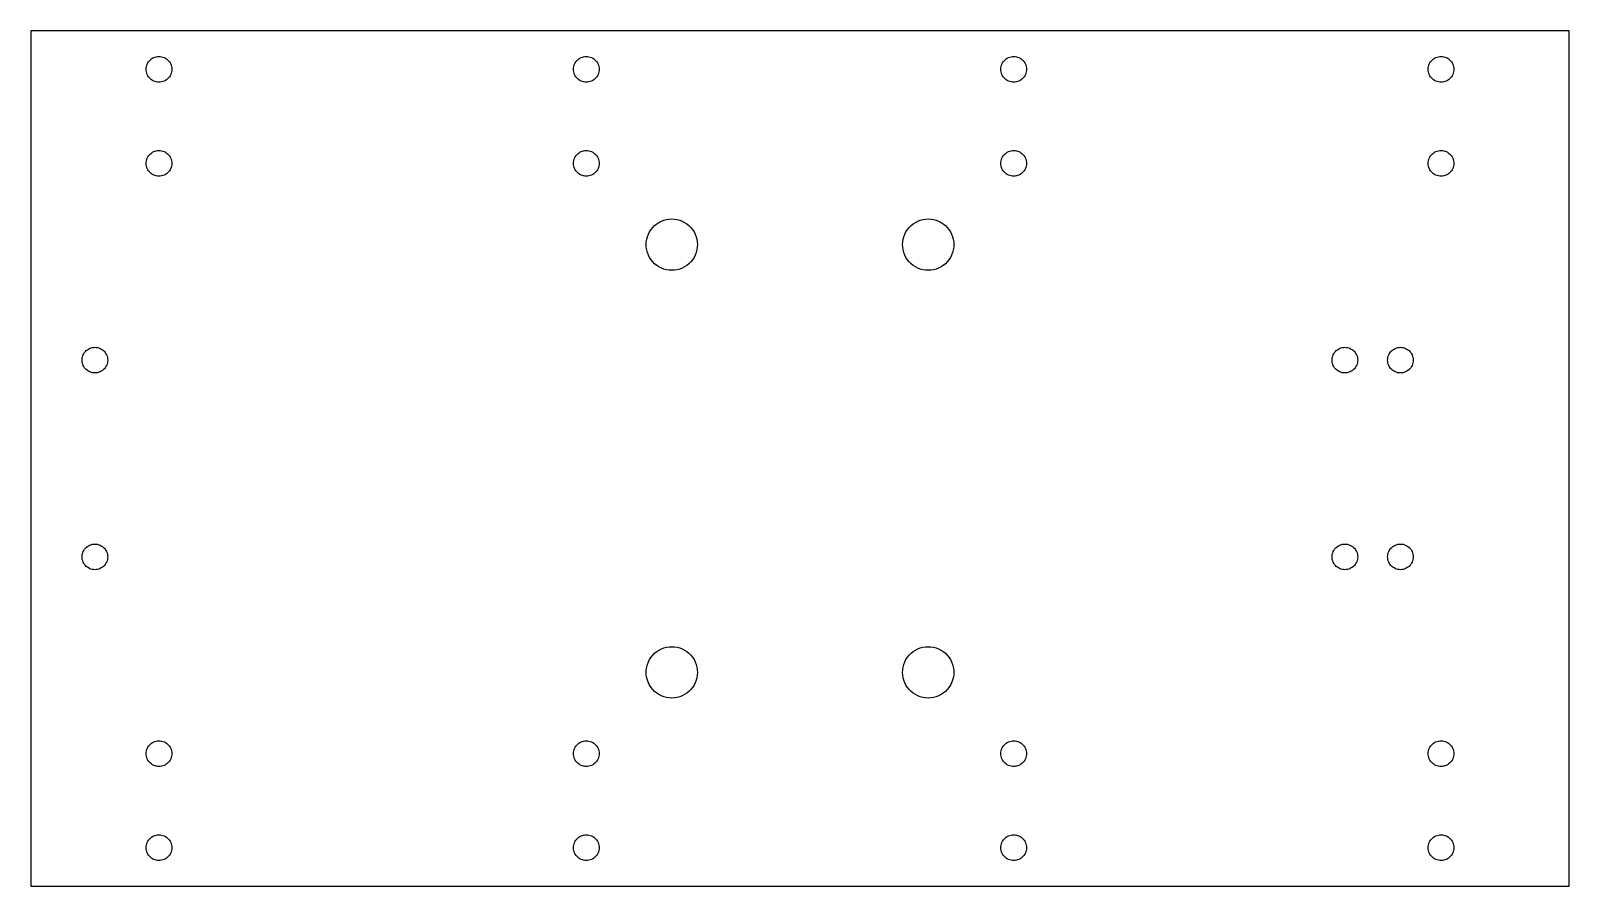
# Model space of a CAD drawing. Extents: x -180 to 180, y -100 to 100.
import ezdxf

# ---------------------------------------------------------------- set-up
doc = ezdxf.new("R2010")
doc.units = 0
doc.layers.get('0').update_dxf_attribs({"linetype": 'CONTINUOUS'})

msp = doc.modelspace()

# ---------------------------------------------------------------- linework, layer by layer
for points in [[(180, 100), (-180, 100), (-180, -100), (180, -100)], [(-150.314, 88.0164), (-150.624, 88.0656), (-150.927, 88.1468), (-151.22, 88.2594), (-151.5, 88.4019), (-151.763, 88.5729), (-152.007, 88.7706), (-152.229, 88.9926), (-152.427, 89.2366), (-152.598, 89.5), (-152.741, 89.7798), (-152.853, 90.0729), (-152.934, 90.3763), (-152.984, 90.6864), (-153, 91), (-152.984, 91.3136), (-152.934, 91.6237), (-152.853, 91.9271), (-152.741, 92.2202), (-152.598, 92.5), (-152.427, 92.7634), (-152.229, 93.0074), (-152.007, 93.2294), (-151.763, 93.4271), (-151.5, 93.5981), (-151.22, 93.7406), (-150.927, 93.8532), (-150.624, 93.9344), (-150.314, 93.9836), (-150, 94), (-149.686, 93.9836), (-149.376, 93.9344), (-149.073, 93.8532), (-148.78, 93.7406), (-148.5, 93.5981), (-148.237, 93.4271), (-147.993, 93.2294), (-147.771, 93.0074), (-147.573, 92.7634), (-147.402, 92.5), (-147.259, 92.2202), (-147.147, 91.9271), (-147.066, 91.6237), (-147.016, 91.3136), (-147, 91), (-147.016, 90.6864), (-147.066, 90.3763), (-147.147, 90.0729), (-147.259, 89.7798), (-147.402, 89.5), (-147.573, 89.2366), (-147.771, 88.9926), (-147.993, 88.7706), (-148.237, 88.5729), (-148.5, 88.4019), (-148.78, 88.2594), (-149.073, 88.1468), (-149.376, 88.0656), (-149.686, 88.0164), (-150, 88)], [(-50.3136, 88.0164), (-50.6237, 88.0656), (-50.9271, 88.1468), (-51.2202, 88.2594), (-51.5, 88.4019), (-51.7634, 88.5729), (-52.0074, 88.7706), (-52.2294, 88.9926), (-52.4271, 89.2366), (-52.5981, 89.5), (-52.7406, 89.7798), (-52.8532, 90.0729), (-52.9344, 90.3763), (-52.9836, 90.6864), (-53, 91), (-52.9836, 91.3136), (-52.9344, 91.6237), (-52.8532, 91.9271), (-52.7406, 92.2202), (-52.5981, 92.5), (-52.4271, 92.7634), (-52.2294, 93.0074), (-52.0074, 93.2294), (-51.7634, 93.4271), (-51.5, 93.5981), (-51.2202, 93.7406), (-50.9271, 93.8532), (-50.6237, 93.9344), (-50.3136, 93.9836), (-50, 94), (-49.6864, 93.9836), (-49.3763, 93.9344), (-49.0729, 93.8532), (-48.7798, 93.7406), (-48.5, 93.5981), (-48.2366, 93.4271), (-47.9926, 93.2294), (-47.7706, 93.0074), (-47.5729, 92.7634), (-47.4019, 92.5), (-47.2594, 92.2202), (-47.1468, 91.9271), (-47.0656, 91.6237), (-47.0164, 91.3136), (-47, 91), (-47.0164, 90.6864), (-47.0656, 90.3763), (-47.1468, 90.0729), (-47.2594, 89.7798), (-47.4019, 89.5), (-47.5729, 89.2366), (-47.7706, 88.9926), (-47.9926, 88.7706), (-48.2366, 88.5729), (-48.5, 88.4019), (-48.7798, 88.2594), (-49.0729, 88.1468), (-49.3763, 88.0656), (-49.6864, 88.0164), (-50, 88)], [(49.6864, 88.0164), (49.3763, 88.0656), (49.0729, 88.1468), (48.7798, 88.2594), (48.5, 88.4019), (48.2366, 88.5729), (47.9926, 88.7706), (47.7706, 88.9926), (47.5729, 89.2366), (47.4019, 89.5), (47.2594, 89.7798), (47.1468, 90.0729), (47.0656, 90.3763), (47.0164, 90.6864), (47, 91), (47.0164, 91.3136), (47.0656, 91.6237), (47.1468, 91.9271), (47.2594, 92.2202), (47.4019, 92.5), (47.5729, 92.7634), (47.7706, 93.0074), (47.9926, 93.2294), (48.2366, 93.4271), (48.5, 93.5981), (48.7798, 93.7406), (49.0729, 93.8532), (49.3763, 93.9344), (49.6864, 93.9836), (50, 94), (50.3136, 93.9836), (50.6237, 93.9344), (50.9271, 93.8532), (51.2202, 93.7406), (51.5, 93.5981), (51.7634, 93.4271), (52.0074, 93.2294), (52.2294, 93.0074), (52.4271, 92.7634), (52.5981, 92.5), (52.7406, 92.2202), (52.8532, 91.9271), (52.9344, 91.6237), (52.9836, 91.3136), (53, 91), (52.9836, 90.6864), (52.9344, 90.3763), (52.8532, 90.0729), (52.7406, 89.7798), (52.5981, 89.5), (52.4271, 89.2366), (52.2294, 88.9926), (52.0074, 88.7706), (51.7634, 88.5729), (51.5, 88.4019), (51.2202, 88.2594), (50.9271, 88.1468), (50.6237, 88.0656), (50.3136, 88.0164), (50, 88)], [(149.686, 88.0164), (149.376, 88.0656), (149.073, 88.1468), (148.78, 88.2594), (148.5, 88.4019), (148.237, 88.5729), (147.993, 88.7706), (147.771, 88.9926), (147.573, 89.2366), (147.402, 89.5), (147.259, 89.7798), (147.147, 90.0729), (147.066, 90.3763), (147.016, 90.6864), (147, 91), (147.016, 91.3136), (147.066, 91.6237), (147.147, 91.9271), (147.259, 92.2202), (147.402, 92.5), (147.573, 92.7634), (147.771, 93.0074), (147.993, 93.2294), (148.237, 93.4271), (148.5, 93.5981), (148.78, 93.7406), (149.073, 93.8532), (149.376, 93.9344), (149.686, 93.9836), (150, 94), (150.314, 93.9836), (150.624, 93.9344), (150.927, 93.8532), (151.22, 93.7406), (151.5, 93.5981), (151.763, 93.4271), (152.007, 93.2294), (152.229, 93.0074), (152.427, 92.7634), (152.598, 92.5), (152.741, 92.2202), (152.853, 91.9271), (152.934, 91.6237), (152.984, 91.3136), (153, 91), (152.984, 90.6864), (152.934, 90.3763), (152.853, 90.0729), (152.741, 89.7798), (152.598, 89.5), (152.427, 89.2366), (152.229, 88.9926), (152.007, 88.7706), (151.763, 88.5729), (151.5, 88.4019), (151.22, 88.2594), (150.927, 88.1468), (150.624, 88.0656), (150.314, 88.0164), (150, 88)], [(-150.314, 66.0164), (-150.624, 66.0656), (-150.927, 66.1468), (-151.22, 66.2594), (-151.5, 66.4019), (-151.763, 66.5729), (-152.007, 66.7706), (-152.229, 66.9926), (-152.427, 67.2366), (-152.598, 67.5), (-152.741, 67.7798), (-152.853, 68.0729), (-152.934, 68.3763), (-152.984, 68.6864), (-153, 69), (-152.984, 69.3136), (-152.934, 69.6237), (-152.853, 69.9271), (-152.741, 70.2202), (-152.598, 70.5), (-152.427, 70.7634), (-152.229, 71.0074), (-152.007, 71.2294), (-151.763, 71.4271), (-151.5, 71.5981), (-151.22, 71.7406), (-150.927, 71.8532), (-150.624, 71.9344), (-150.314, 71.9836), (-150, 72), (-149.686, 71.9836), (-149.376, 71.9344), (-149.073, 71.8532), (-148.78, 71.7406), (-148.5, 71.5981), (-148.237, 71.4271), (-147.993, 71.2294), (-147.771, 71.0074), (-147.573, 70.7634), (-147.402, 70.5), (-147.259, 70.2202), (-147.147, 69.9271), (-147.066, 69.6237), (-147.016, 69.3136), (-147, 69), (-147.016, 68.6864), (-147.066, 68.3763), (-147.147, 68.0729), (-147.259, 67.7798), (-147.402, 67.5), (-147.573, 67.2366), (-147.771, 66.9926), (-147.993, 66.7706), (-148.237, 66.5729), (-148.5, 66.4019), (-148.78, 66.2594), (-149.073, 66.1468), (-149.376, 66.0656), (-149.686, 66.0164), (-150, 66)], [(-50.3136, 66.0164), (-50.6237, 66.0656), (-50.9271, 66.1468), (-51.2202, 66.2594), (-51.5, 66.4019), (-51.7634, 66.5729), (-52.0074, 66.7706), (-52.2294, 66.9926), (-52.4271, 67.2366), (-52.5981, 67.5), (-52.7406, 67.7798), (-52.8532, 68.0729), (-52.9344, 68.3763), (-52.9836, 68.6864), (-53, 69), (-52.9836, 69.3136), (-52.9344, 69.6237), (-52.8532, 69.9271), (-52.7406, 70.2202), (-52.5981, 70.5), (-52.4271, 70.7634), (-52.2294, 71.0074), (-52.0074, 71.2294), (-51.7634, 71.4271), (-51.5, 71.5981), (-51.2202, 71.7406), (-50.9271, 71.8532), (-50.6237, 71.9344), (-50.3136, 71.9836), (-50, 72), (-49.6864, 71.9836), (-49.3763, 71.9344), (-49.0729, 71.8532), (-48.7798, 71.7406), (-48.5, 71.5981), (-48.2366, 71.4271), (-47.9926, 71.2294), (-47.7706, 71.0074), (-47.5729, 70.7634), (-47.4019, 70.5), (-47.2594, 70.2202), (-47.1468, 69.9271), (-47.0656, 69.6237), (-47.0164, 69.3136), (-47, 69), (-47.0164, 68.6864), (-47.0656, 68.3763), (-47.1468, 68.0729), (-47.2594, 67.7798), (-47.4019, 67.5), (-47.5729, 67.2366), (-47.7706, 66.9926), (-47.9926, 66.7706), (-48.2366, 66.5729), (-48.5, 66.4019), (-48.7798, 66.2594), (-49.0729, 66.1468), (-49.3763, 66.0656), (-49.6864, 66.0164), (-50, 66)], [(49.6864, 66.0164), (49.3763, 66.0656), (49.0729, 66.1468), (48.7798, 66.2594), (48.5, 66.4019), (48.2366, 66.5729), (47.9926, 66.7706), (47.7706, 66.9926), (47.5729, 67.2366), (47.4019, 67.5), (47.2594, 67.7798), (47.1468, 68.0729), (47.0656, 68.3763), (47.0164, 68.6864), (47, 69), (47.0164, 69.3136), (47.0656, 69.6237), (47.1468, 69.9271), (47.2594, 70.2202), (47.4019, 70.5), (47.5729, 70.7634), (47.7706, 71.0074), (47.9926, 71.2294), (48.2366, 71.4271), (48.5, 71.5981), (48.7798, 71.7406), (49.0729, 71.8532), (49.3763, 71.9344), (49.6864, 71.9836), (50, 72), (50.3136, 71.9836), (50.6237, 71.9344), (50.9271, 71.8532), (51.2202, 71.7406), (51.5, 71.5981), (51.7634, 71.4271), (52.0074, 71.2294), (52.2294, 71.0074), (52.4271, 70.7634), (52.5981, 70.5), (52.7406, 70.2202), (52.8532, 69.9271), (52.9344, 69.6237), (52.9836, 69.3136), (53, 69), (52.9836, 68.6864), (52.9344, 68.3763), (52.8532, 68.0729), (52.7406, 67.7798), (52.5981, 67.5), (52.4271, 67.2366), (52.2294, 66.9926), (52.0074, 66.7706), (51.7634, 66.5729), (51.5, 66.4019), (51.2202, 66.2594), (50.9271, 66.1468), (50.6237, 66.0656), (50.3136, 66.0164), (50, 66)], [(149.686, 66.0164), (149.376, 66.0656), (149.073, 66.1468), (148.78, 66.2594), (148.5, 66.4019), (148.237, 66.5729), (147.993, 66.7706), (147.771, 66.9926), (147.573, 67.2366), (147.402, 67.5), (147.259, 67.7798), (147.147, 68.0729), (147.066, 68.3763), (147.016, 68.6864), (147, 69), (147.016, 69.3136), (147.066, 69.6237), (147.147, 69.9271), (147.259, 70.2202), (147.402, 70.5), (147.573, 70.7634), (147.771, 71.0074), (147.993, 71.2294), (148.237, 71.4271), (148.5, 71.5981), (148.78, 71.7406), (149.073, 71.8532), (149.376, 71.9344), (149.686, 71.9836), (150, 72), (150.314, 71.9836), (150.624, 71.9344), (150.927, 71.8532), (151.22, 71.7406), (151.5, 71.5981), (151.763, 71.4271), (152.007, 71.2294), (152.229, 71.0074), (152.427, 70.7634), (152.598, 70.5), (152.741, 70.2202), (152.853, 69.9271), (152.934, 69.6237), (152.984, 69.3136), (153, 69), (152.984, 68.6864), (152.934, 68.3763), (152.853, 68.0729), (152.741, 67.7798), (152.598, 67.5), (152.427, 67.2366), (152.229, 66.9926), (152.007, 66.7706), (151.763, 66.5729), (151.5, 66.4019), (151.22, 66.2594), (150.927, 66.1468), (150.624, 66.0656), (150.314, 66.0164), (150, 66)], [(-30.6272, 44.0329), (-31.2475, 44.1311), (-31.8541, 44.2937), (-32.4404, 44.5187), (-33, 44.8038), (-33.5267, 45.1459), (-34.0148, 45.5411), (-34.4589, 45.9852), (-34.8541, 46.4733), (-35.1962, 47), (-35.4813, 47.5596), (-35.7063, 48.1459), (-35.8689, 48.7525), (-35.9671, 49.3728), (-36, 50), (-35.9671, 50.6272), (-35.8689, 51.2475), (-35.7063, 51.8541), (-35.4813, 52.4404), (-35.1962, 53), (-34.8541, 53.5267), (-34.4589, 54.0148), (-34.0148, 54.4589), (-33.5267, 54.8541), (-33, 55.1962), (-32.4404, 55.4813), (-31.8541, 55.7063), (-31.2475, 55.8689), (-30.6272, 55.9671), (-30, 56), (-29.3728, 55.9671), (-28.7525, 55.8689), (-28.1459, 55.7063), (-27.5596, 55.4813), (-27, 55.1962), (-26.4733, 54.8541), (-25.9852, 54.4589), (-25.5411, 54.0148), (-25.1459, 53.5267), (-24.8038, 53), (-24.5187, 52.4404), (-24.2937, 51.8541), (-24.1311, 51.2475), (-24.0329, 50.6272), (-24, 50), (-24.0329, 49.3728), (-24.1311, 48.7525), (-24.2937, 48.1459), (-24.5187, 47.5596), (-24.8038, 47), (-25.1459, 46.4733), (-25.5411, 45.9852), (-25.9852, 45.5411), (-26.4733, 45.1459), (-27, 44.8038), (-27.5596, 44.5187), (-28.1459, 44.2937), (-28.7525, 44.1311), (-29.3728, 44.0329), (-30, 44)], [(29.3728, 44.0329), (28.7525, 44.1311), (28.1459, 44.2937), (27.5596, 44.5187), (27, 44.8038), (26.4733, 45.1459), (25.9852, 45.5411), (25.5411, 45.9852), (25.1459, 46.4733), (24.8038, 47), (24.5187, 47.5596), (24.2937, 48.1459), (24.1311, 48.7525), (24.0329, 49.3728), (24, 50), (24.0329, 50.6272), (24.1311, 51.2475), (24.2937, 51.8541), (24.5187, 52.4404), (24.8038, 53), (25.1459, 53.5267), (25.5411, 54.0148), (25.9852, 54.4589), (26.4733, 54.8541), (27, 55.1962), (27.5596, 55.4813), (28.1459, 55.7063), (28.7525, 55.8689), (29.3728, 55.9671), (30, 56), (30.6272, 55.9671), (31.2475, 55.8689), (31.8541, 55.7063), (32.4404, 55.4813), (33, 55.1962), (33.5267, 54.8541), (34.0148, 54.4589), (34.4589, 54.0148), (34.8541, 53.5267), (35.1962, 53), (35.4813, 52.4404), (35.7063, 51.8541), (35.8689, 51.2475), (35.9671, 50.6272), (36, 50), (35.9671, 49.3728), (35.8689, 48.7525), (35.7063, 48.1459), (35.4813, 47.5596), (35.1962, 47), (34.8541, 46.4733), (34.4589, 45.9852), (34.0148, 45.5411), (33.5267, 45.1459), (33, 44.8038), (32.4404, 44.5187), (31.8541, 44.2937), (31.2475, 44.1311), (30.6272, 44.0329), (30, 44)], [(-165.314, 20.0164), (-165.624, 20.0656), (-165.927, 20.1468), (-166.22, 20.2594), (-166.5, 20.4019), (-166.763, 20.5729), (-167.007, 20.7706), (-167.229, 20.9926), (-167.427, 21.2366), (-167.598, 21.5), (-167.741, 21.7798), (-167.853, 22.0729), (-167.934, 22.3763), (-167.984, 22.6864), (-168, 23), (-167.984, 23.3136), (-167.934, 23.6237), (-167.853, 23.9271), (-167.741, 24.2202), (-167.598, 24.5), (-167.427, 24.7634), (-167.229, 25.0074), (-167.007, 25.2294), (-166.763, 25.4271), (-166.5, 25.5981), (-166.22, 25.7406), (-165.927, 25.8532), (-165.624, 25.9344), (-165.314, 25.9836), (-165, 26), (-164.686, 25.9836), (-164.376, 25.9344), (-164.073, 25.8532), (-163.78, 25.7406), (-163.5, 25.5981), (-163.237, 25.4271), (-162.993, 25.2294), (-162.771, 25.0074), (-162.573, 24.7634), (-162.402, 24.5), (-162.259, 24.2202), (-162.147, 23.9271), (-162.066, 23.6237), (-162.016, 23.3136), (-162, 23), (-162.016, 22.6864), (-162.066, 22.3763), (-162.147, 22.0729), (-162.259, 21.7798), (-162.402, 21.5), (-162.573, 21.2366), (-162.771, 20.9926), (-162.993, 20.7706), (-163.237, 20.5729), (-163.5, 20.4019), (-163.78, 20.2594), (-164.073, 20.1468), (-164.376, 20.0656), (-164.686, 20.0164), (-165, 20)], [(127.186, 20.0164), (126.876, 20.0656), (126.573, 20.1468), (126.28, 20.2594), (126, 20.4019), (125.737, 20.5729), (125.493, 20.7706), (125.271, 20.9926), (125.073, 21.2366), (124.902, 21.5), (124.759, 21.7798), (124.647, 22.0729), (124.566, 22.3763), (124.516, 22.6864), (124.5, 23), (124.516, 23.3136), (124.566, 23.6237), (124.647, 23.9271), (124.759, 24.2202), (124.902, 24.5), (125.073, 24.7634), (125.271, 25.0074), (125.493, 25.2294), (125.737, 25.4271), (126, 25.5981), (126.28, 25.7406), (126.573, 25.8532), (126.876, 25.9344), (127.186, 25.9836), (127.5, 26), (127.814, 25.9836), (128.124, 25.9344), (128.427, 25.8532), (128.72, 25.7406), (129, 25.5981), (129.263, 25.4271), (129.507, 25.2294), (129.729, 25.0074), (129.927, 24.7634), (130.098, 24.5), (130.241, 24.2202), (130.353, 23.9271), (130.434, 23.6237), (130.484, 23.3136), (130.5, 23), (130.484, 22.6864), (130.434, 22.3763), (130.353, 22.0729), (130.241, 21.7798), (130.098, 21.5), (129.927, 21.2366), (129.729, 20.9926), (129.507, 20.7706), (129.263, 20.5729), (129, 20.4019), (128.72, 20.2594), (128.427, 20.1468), (128.124, 20.0656), (127.814, 20.0164), (127.5, 20)], [(140.186, 20.0164), (139.876, 20.0656), (139.573, 20.1468), (139.28, 20.2594), (139, 20.4019), (138.737, 20.5729), (138.493, 20.7706), (138.271, 20.9926), (138.073, 21.2366), (137.902, 21.5), (137.759, 21.7798), (137.647, 22.0729), (137.566, 22.3763), (137.516, 22.6864), (137.5, 23), (137.516, 23.3136), (137.566, 23.6237), (137.647, 23.9271), (137.759, 24.2202), (137.902, 24.5), (138.073, 24.7634), (138.271, 25.0074), (138.493, 25.2294), (138.737, 25.4271), (139, 25.5981), (139.28, 25.7406), (139.573, 25.8532), (139.876, 25.9344), (140.186, 25.9836), (140.5, 26), (140.814, 25.9836), (141.124, 25.9344), (141.427, 25.8532), (141.72, 25.7406), (142, 25.5981), (142.263, 25.4271), (142.507, 25.2294), (142.729, 25.0074), (142.927, 24.7634), (143.098, 24.5), (143.241, 24.2202), (143.353, 23.9271), (143.434, 23.6237), (143.484, 23.3136), (143.5, 23), (143.484, 22.6864), (143.434, 22.3763), (143.353, 22.0729), (143.241, 21.7798), (143.098, 21.5), (142.927, 21.2366), (142.729, 20.9926), (142.507, 20.7706), (142.263, 20.5729), (142, 20.4019), (141.72, 20.2594), (141.427, 20.1468), (141.124, 20.0656), (140.814, 20.0164), (140.5, 20)], [(-165.314, -25.9836), (-165.624, -25.9344), (-165.927, -25.8532), (-166.22, -25.7406), (-166.5, -25.5981), (-166.763, -25.4271), (-167.007, -25.2294), (-167.229, -25.0074), (-167.427, -24.7634), (-167.598, -24.5), (-167.741, -24.2202), (-167.853, -23.9271), (-167.934, -23.6237), (-167.984, -23.3136), (-168, -23), (-167.984, -22.6864), (-167.934, -22.3763), (-167.853, -22.0729), (-167.741, -21.7798), (-167.598, -21.5), (-167.427, -21.2366), (-167.229, -20.9926), (-167.007, -20.7706), (-166.763, -20.5729), (-166.5, -20.4019), (-166.22, -20.2594), (-165.927, -20.1468), (-165.624, -20.0656), (-165.314, -20.0164), (-165, -20), (-164.686, -20.0164), (-164.376, -20.0656), (-164.073, -20.1468), (-163.78, -20.2594), (-163.5, -20.4019), (-163.237, -20.5729), (-162.993, -20.7706), (-162.771, -20.9926), (-162.573, -21.2366), (-162.402, -21.5), (-162.259, -21.7798), (-162.147, -22.0729), (-162.066, -22.3763), (-162.016, -22.6864), (-162, -23), (-162.016, -23.3136), (-162.066, -23.6237), (-162.147, -23.9271), (-162.259, -24.2202), (-162.402, -24.5), (-162.573, -24.7634), (-162.771, -25.0074), (-162.993, -25.2294), (-163.237, -25.4271), (-163.5, -25.5981), (-163.78, -25.7406), (-164.073, -25.8532), (-164.376, -25.9344), (-164.686, -25.9836), (-165, -26)], [(127.186, -25.9836), (126.876, -25.9344), (126.573, -25.8532), (126.28, -25.7406), (126, -25.5981), (125.737, -25.4271), (125.493, -25.2294), (125.271, -25.0074), (125.073, -24.7634), (124.902, -24.5), (124.759, -24.2202), (124.647, -23.9271), (124.566, -23.6237), (124.516, -23.3136), (124.5, -23), (124.516, -22.6864), (124.566, -22.3763), (124.647, -22.0729), (124.759, -21.7798), (124.902, -21.5), (125.073, -21.2366), (125.271, -20.9926), (125.493, -20.7706), (125.737, -20.5729), (126, -20.4019), (126.28, -20.2594), (126.573, -20.1468), (126.876, -20.0656), (127.186, -20.0164), (127.5, -20), (127.814, -20.0164), (128.124, -20.0656), (128.427, -20.1468), (128.72, -20.2594), (129, -20.4019), (129.263, -20.5729), (129.507, -20.7706), (129.729, -20.9926), (129.927, -21.2366), (130.098, -21.5), (130.241, -21.7798), (130.353, -22.0729), (130.434, -22.3763), (130.484, -22.6864), (130.5, -23), (130.484, -23.3136), (130.434, -23.6237), (130.353, -23.9271), (130.241, -24.2202), (130.098, -24.5), (129.927, -24.7634), (129.729, -25.0074), (129.507, -25.2294), (129.263, -25.4271), (129, -25.5981), (128.72, -25.7406), (128.427, -25.8532), (128.124, -25.9344), (127.814, -25.9836), (127.5, -26)], [(140.186, -25.9836), (139.876, -25.9344), (139.573, -25.8532), (139.28, -25.7406), (139, -25.5981), (138.737, -25.4271), (138.493, -25.2294), (138.271, -25.0074), (138.073, -24.7634), (137.902, -24.5), (137.759, -24.2202), (137.647, -23.9271), (137.566, -23.6237), (137.516, -23.3136), (137.5, -23), (137.516, -22.6864), (137.566, -22.3763), (137.647, -22.0729), (137.759, -21.7798), (137.902, -21.5), (138.073, -21.2366), (138.271, -20.9926), (138.493, -20.7706), (138.737, -20.5729), (139, -20.4019), (139.28, -20.2594), (139.573, -20.1468), (139.876, -20.0656), (140.186, -20.0164), (140.5, -20), (140.814, -20.0164), (141.124, -20.0656), (141.427, -20.1468), (141.72, -20.2594), (142, -20.4019), (142.263, -20.5729), (142.507, -20.7706), (142.729, -20.9926), (142.927, -21.2366), (143.098, -21.5), (143.241, -21.7798), (143.353, -22.0729), (143.434, -22.3763), (143.484, -22.6864), (143.5, -23), (143.484, -23.3136), (143.434, -23.6237), (143.353, -23.9271), (143.241, -24.2202), (143.098, -24.5), (142.927, -24.7634), (142.729, -25.0074), (142.507, -25.2294), (142.263, -25.4271), (142, -25.5981), (141.72, -25.7406), (141.427, -25.8532), (141.124, -25.9344), (140.814, -25.9836), (140.5, -26)], [(-30.6272, -55.9671), (-31.2475, -55.8689), (-31.8541, -55.7063), (-32.4404, -55.4813), (-33, -55.1962), (-33.5267, -54.8541), (-34.0148, -54.4589), (-34.4589, -54.0148), (-34.8541, -53.5267), (-35.1962, -53), (-35.4813, -52.4404), (-35.7063, -51.8541), (-35.8689, -51.2475), (-35.9671, -50.6272), (-36, -50), (-35.9671, -49.3728), (-35.8689, -48.7525), (-35.7063, -48.1459), (-35.4813, -47.5596), (-35.1962, -47), (-34.8541, -46.4733), (-34.4589, -45.9852), (-34.0148, -45.5411), (-33.5267, -45.1459), (-33, -44.8038), (-32.4404, -44.5187), (-31.8541, -44.2937), (-31.2475, -44.1311), (-30.6272, -44.0329), (-30, -44), (-29.3728, -44.0329), (-28.7525, -44.1311), (-28.1459, -44.2937), (-27.5596, -44.5187), (-27, -44.8038), (-26.4733, -45.1459), (-25.9852, -45.5411), (-25.5411, -45.9852), (-25.1459, -46.4733), (-24.8038, -47), (-24.5187, -47.5596), (-24.2937, -48.1459), (-24.1311, -48.7525), (-24.0329, -49.3728), (-24, -50), (-24.0329, -50.6272), (-24.1311, -51.2475), (-24.2937, -51.8541), (-24.5187, -52.4404), (-24.8038, -53), (-25.1459, -53.5267), (-25.5411, -54.0148), (-25.9852, -54.4589), (-26.4733, -54.8541), (-27, -55.1962), (-27.5596, -55.4813), (-28.1459, -55.7063), (-28.7525, -55.8689), (-29.3728, -55.9671), (-30, -56)], [(29.3728, -55.9671), (28.7525, -55.8689), (28.1459, -55.7063), (27.5596, -55.4813), (27, -55.1962), (26.4733, -54.8541), (25.9852, -54.4589), (25.5411, -54.0148), (25.1459, -53.5267), (24.8038, -53), (24.5187, -52.4404), (24.2937, -51.8541), (24.1311, -51.2475), (24.0329, -50.6272), (24, -50), (24.0329, -49.3728), (24.1311, -48.7525), (24.2937, -48.1459), (24.5187, -47.5596), (24.8038, -47), (25.1459, -46.4733), (25.5411, -45.9852), (25.9852, -45.5411), (26.4733, -45.1459), (27, -44.8038), (27.5596, -44.5187), (28.1459, -44.2937), (28.7525, -44.1311), (29.3728, -44.0329), (30, -44), (30.6272, -44.0329), (31.2475, -44.1311), (31.8541, -44.2937), (32.4404, -44.5187), (33, -44.8038), (33.5267, -45.1459), (34.0148, -45.5411), (34.4589, -45.9852), (34.8541, -46.4733), (35.1962, -47), (35.4813, -47.5596), (35.7063, -48.1459), (35.8689, -48.7525), (35.9671, -49.3728), (36, -50), (35.9671, -50.6272), (35.8689, -51.2475), (35.7063, -51.8541), (35.4813, -52.4404), (35.1962, -53), (34.8541, -53.5267), (34.4589, -54.0148), (34.0148, -54.4589), (33.5267, -54.8541), (33, -55.1962), (32.4404, -55.4813), (31.8541, -55.7063), (31.2475, -55.8689), (30.6272, -55.9671), (30, -56)], [(-150.314, -71.9836), (-150.624, -71.9344), (-150.927, -71.8532), (-151.22, -71.7406), (-151.5, -71.5981), (-151.763, -71.4271), (-152.007, -71.2294), (-152.229, -71.0074), (-152.427, -70.7634), (-152.598, -70.5), (-152.741, -70.2202), (-152.853, -69.9271), (-152.934, -69.6237), (-152.984, -69.3136), (-153, -69), (-152.984, -68.6864), (-152.934, -68.3763), (-152.853, -68.0729), (-152.741, -67.7798), (-152.598, -67.5), (-152.427, -67.2366), (-152.229, -66.9926), (-152.007, -66.7706), (-151.763, -66.5729), (-151.5, -66.4019), (-151.22, -66.2594), (-150.927, -66.1468), (-150.624, -66.0656), (-150.314, -66.0164), (-150, -66), (-149.686, -66.0164), (-149.376, -66.0656), (-149.073, -66.1468), (-148.78, -66.2594), (-148.5, -66.4019), (-148.237, -66.5729), (-147.993, -66.7706), (-147.771, -66.9926), (-147.573, -67.2366), (-147.402, -67.5), (-147.259, -67.7798), (-147.147, -68.0729), (-147.066, -68.3763), (-147.016, -68.6864), (-147, -69), (-147.016, -69.3136), (-147.066, -69.6237), (-147.147, -69.9271), (-147.259, -70.2202), (-147.402, -70.5), (-147.573, -70.7634), (-147.771, -71.0074), (-147.993, -71.2294), (-148.237, -71.4271), (-148.5, -71.5981), (-148.78, -71.7406), (-149.073, -71.8532), (-149.376, -71.9344), (-149.686, -71.9836), (-150, -72)], [(-50.3136, -71.9836), (-50.6237, -71.9344), (-50.9271, -71.8532), (-51.2202, -71.7406), (-51.5, -71.5981), (-51.7634, -71.4271), (-52.0074, -71.2294), (-52.2294, -71.0074), (-52.4271, -70.7634), (-52.5981, -70.5), (-52.7406, -70.2202), (-52.8532, -69.9271), (-52.9344, -69.6237), (-52.9836, -69.3136), (-53, -69), (-52.9836, -68.6864), (-52.9344, -68.3763), (-52.8532, -68.0729), (-52.7406, -67.7798), (-52.5981, -67.5), (-52.4271, -67.2366), (-52.2294, -66.9926), (-52.0074, -66.7706), (-51.7634, -66.5729), (-51.5, -66.4019), (-51.2202, -66.2594), (-50.9271, -66.1468), (-50.6237, -66.0656), (-50.3136, -66.0164), (-50, -66), (-49.6864, -66.0164), (-49.3763, -66.0656), (-49.0729, -66.1468), (-48.7798, -66.2594), (-48.5, -66.4019), (-48.2366, -66.5729), (-47.9926, -66.7706), (-47.7706, -66.9926), (-47.5729, -67.2366), (-47.4019, -67.5), (-47.2594, -67.7798), (-47.1468, -68.0729), (-47.0656, -68.3763), (-47.0164, -68.6864), (-47, -69), (-47.0164, -69.3136), (-47.0656, -69.6237), (-47.1468, -69.9271), (-47.2594, -70.2202), (-47.4019, -70.5), (-47.5729, -70.7634), (-47.7706, -71.0074), (-47.9926, -71.2294), (-48.2366, -71.4271), (-48.5, -71.5981), (-48.7798, -71.7406), (-49.0729, -71.8532), (-49.3763, -71.9344), (-49.6864, -71.9836), (-50, -72)], [(49.6864, -71.9836), (49.3763, -71.9344), (49.0729, -71.8532), (48.7798, -71.7406), (48.5, -71.5981), (48.2366, -71.4271), (47.9926, -71.2294), (47.7706, -71.0074), (47.5729, -70.7634), (47.4019, -70.5), (47.2594, -70.2202), (47.1468, -69.9271), (47.0656, -69.6237), (47.0164, -69.3136), (47, -69), (47.0164, -68.6864), (47.0656, -68.3763), (47.1468, -68.0729), (47.2594, -67.7798), (47.4019, -67.5), (47.5729, -67.2366), (47.7706, -66.9926), (47.9926, -66.7706), (48.2366, -66.5729), (48.5, -66.4019), (48.7798, -66.2594), (49.0729, -66.1468), (49.3763, -66.0656), (49.6864, -66.0164), (50, -66), (50.3136, -66.0164), (50.6237, -66.0656), (50.9271, -66.1468), (51.2202, -66.2594), (51.5, -66.4019), (51.7634, -66.5729), (52.0074, -66.7706), (52.2294, -66.9926), (52.4271, -67.2366), (52.5981, -67.5), (52.7406, -67.7798), (52.8532, -68.0729), (52.9344, -68.3763), (52.9836, -68.6864), (53, -69), (52.9836, -69.3136), (52.9344, -69.6237), (52.8532, -69.9271), (52.7406, -70.2202), (52.5981, -70.5), (52.4271, -70.7634), (52.2294, -71.0074), (52.0074, -71.2294), (51.7634, -71.4271), (51.5, -71.5981), (51.2202, -71.7406), (50.9271, -71.8532), (50.6237, -71.9344), (50.3136, -71.9836), (50, -72)], [(149.686, -71.9836), (149.376, -71.9344), (149.073, -71.8532), (148.78, -71.7406), (148.5, -71.5981), (148.237, -71.4271), (147.993, -71.2294), (147.771, -71.0074), (147.573, -70.7634), (147.402, -70.5), (147.259, -70.2202), (147.147, -69.9271), (147.066, -69.6237), (147.016, -69.3136), (147, -69), (147.016, -68.6864), (147.066, -68.3763), (147.147, -68.0729), (147.259, -67.7798), (147.402, -67.5), (147.573, -67.2366), (147.771, -66.9926), (147.993, -66.7706), (148.237, -66.5729), (148.5, -66.4019), (148.78, -66.2594), (149.073, -66.1468), (149.376, -66.0656), (149.686, -66.0164), (150, -66), (150.314, -66.0164), (150.624, -66.0656), (150.927, -66.1468), (151.22, -66.2594), (151.5, -66.4019), (151.763, -66.5729), (152.007, -66.7706), (152.229, -66.9926), (152.427, -67.2366), (152.598, -67.5), (152.741, -67.7798), (152.853, -68.0729), (152.934, -68.3763), (152.984, -68.6864), (153, -69), (152.984, -69.3136), (152.934, -69.6237), (152.853, -69.9271), (152.741, -70.2202), (152.598, -70.5), (152.427, -70.7634), (152.229, -71.0074), (152.007, -71.2294), (151.763, -71.4271), (151.5, -71.5981), (151.22, -71.7406), (150.927, -71.8532), (150.624, -71.9344), (150.314, -71.9836), (150, -72)], [(-150.314, -93.9836), (-150.624, -93.9344), (-150.927, -93.8532), (-151.22, -93.7406), (-151.5, -93.5981), (-151.763, -93.4271), (-152.007, -93.2294), (-152.229, -93.0074), (-152.427, -92.7634), (-152.598, -92.5), (-152.741, -92.2202), (-152.853, -91.9271), (-152.934, -91.6237), (-152.984, -91.3136), (-153, -91), (-152.984, -90.6864), (-152.934, -90.3763), (-152.853, -90.0729), (-152.741, -89.7798), (-152.598, -89.5), (-152.427, -89.2366), (-152.229, -88.9926), (-152.007, -88.7706), (-151.763, -88.5729), (-151.5, -88.4019), (-151.22, -88.2594), (-150.927, -88.1468), (-150.624, -88.0656), (-150.314, -88.0164), (-150, -88), (-149.686, -88.0164), (-149.376, -88.0656), (-149.073, -88.1468), (-148.78, -88.2594), (-148.5, -88.4019), (-148.237, -88.5729), (-147.993, -88.7706), (-147.771, -88.9926), (-147.573, -89.2366), (-147.402, -89.5), (-147.259, -89.7798), (-147.147, -90.0729), (-147.066, -90.3763), (-147.016, -90.6864), (-147, -91), (-147.016, -91.3136), (-147.066, -91.6237), (-147.147, -91.9271), (-147.259, -92.2202), (-147.402, -92.5), (-147.573, -92.7634), (-147.771, -93.0074), (-147.993, -93.2294), (-148.237, -93.4271), (-148.5, -93.5981), (-148.78, -93.7406), (-149.073, -93.8532), (-149.376, -93.9344), (-149.686, -93.9836), (-150, -94)], [(-50.3136, -93.9836), (-50.6237, -93.9344), (-50.9271, -93.8532), (-51.2202, -93.7406), (-51.5, -93.5981), (-51.7634, -93.4271), (-52.0074, -93.2294), (-52.2294, -93.0074), (-52.4271, -92.7634), (-52.5981, -92.5), (-52.7406, -92.2202), (-52.8532, -91.9271), (-52.9344, -91.6237), (-52.9836, -91.3136), (-53, -91), (-52.9836, -90.6864), (-52.9344, -90.3763), (-52.8532, -90.0729), (-52.7406, -89.7798), (-52.5981, -89.5), (-52.4271, -89.2366), (-52.2294, -88.9926), (-52.0074, -88.7706), (-51.7634, -88.5729), (-51.5, -88.4019), (-51.2202, -88.2594), (-50.9271, -88.1468), (-50.6237, -88.0656), (-50.3136, -88.0164), (-50, -88), (-49.6864, -88.0164), (-49.3763, -88.0656), (-49.0729, -88.1468), (-48.7798, -88.2594), (-48.5, -88.4019), (-48.2366, -88.5729), (-47.9926, -88.7706), (-47.7706, -88.9926), (-47.5729, -89.2366), (-47.4019, -89.5), (-47.2594, -89.7798), (-47.1468, -90.0729), (-47.0656, -90.3763), (-47.0164, -90.6864), (-47, -91), (-47.0164, -91.3136), (-47.0656, -91.6237), (-47.1468, -91.9271), (-47.2594, -92.2202), (-47.4019, -92.5), (-47.5729, -92.7634), (-47.7706, -93.0074), (-47.9926, -93.2294), (-48.2366, -93.4271), (-48.5, -93.5981), (-48.7798, -93.7406), (-49.0729, -93.8532), (-49.3763, -93.9344), (-49.6864, -93.9836), (-50, -94)], [(49.6864, -93.9836), (49.3763, -93.9344), (49.0729, -93.8532), (48.7798, -93.7406), (48.5, -93.5981), (48.2366, -93.4271), (47.9926, -93.2294), (47.7706, -93.0074), (47.5729, -92.7634), (47.4019, -92.5), (47.2594, -92.2202), (47.1468, -91.9271), (47.0656, -91.6237), (47.0164, -91.3136), (47, -91), (47.0164, -90.6864), (47.0656, -90.3763), (47.1468, -90.0729), (47.2594, -89.7798), (47.4019, -89.5), (47.5729, -89.2366), (47.7706, -88.9926), (47.9926, -88.7706), (48.2366, -88.5729), (48.5, -88.4019), (48.7798, -88.2594), (49.0729, -88.1468), (49.3763, -88.0656), (49.6864, -88.0164), (50, -88), (50.3136, -88.0164), (50.6237, -88.0656), (50.9271, -88.1468), (51.2202, -88.2594), (51.5, -88.4019), (51.7634, -88.5729), (52.0074, -88.7706), (52.2294, -88.9926), (52.4271, -89.2366), (52.5981, -89.5), (52.7406, -89.7798), (52.8532, -90.0729), (52.9344, -90.3763), (52.9836, -90.6864), (53, -91), (52.9836, -91.3136), (52.9344, -91.6237), (52.8532, -91.9271), (52.7406, -92.2202), (52.5981, -92.5), (52.4271, -92.7634), (52.2294, -93.0074), (52.0074, -93.2294), (51.7634, -93.4271), (51.5, -93.5981), (51.2202, -93.7406), (50.9271, -93.8532), (50.6237, -93.9344), (50.3136, -93.9836), (50, -94)], [(149.686, -93.9836), (149.376, -93.9344), (149.073, -93.8532), (148.78, -93.7406), (148.5, -93.5981), (148.237, -93.4271), (147.993, -93.2294), (147.771, -93.0074), (147.573, -92.7634), (147.402, -92.5), (147.259, -92.2202), (147.147, -91.9271), (147.066, -91.6237), (147.016, -91.3136), (147, -91), (147.016, -90.6864), (147.066, -90.3763), (147.147, -90.0729), (147.259, -89.7798), (147.402, -89.5), (147.573, -89.2366), (147.771, -88.9926), (147.993, -88.7706), (148.237, -88.5729), (148.5, -88.4019), (148.78, -88.2594), (149.073, -88.1468), (149.376, -88.0656), (149.686, -88.0164), (150, -88), (150.314, -88.0164), (150.624, -88.0656), (150.927, -88.1468), (151.22, -88.2594), (151.5, -88.4019), (151.763, -88.5729), (152.007, -88.7706), (152.229, -88.9926), (152.427, -89.2366), (152.598, -89.5), (152.741, -89.7798), (152.853, -90.0729), (152.934, -90.3763), (152.984, -90.6864), (153, -91), (152.984, -91.3136), (152.934, -91.6237), (152.853, -91.9271), (152.741, -92.2202), (152.598, -92.5), (152.427, -92.7634), (152.229, -93.0074), (152.007, -93.2294), (151.763, -93.4271), (151.5, -93.5981), (151.22, -93.7406), (150.927, -93.8532), (150.624, -93.9344), (150.314, -93.9836), (150, -94)]]:
    msp.add_lwpolyline(points, close=True)

doc.saveas('drawing.dxf')
